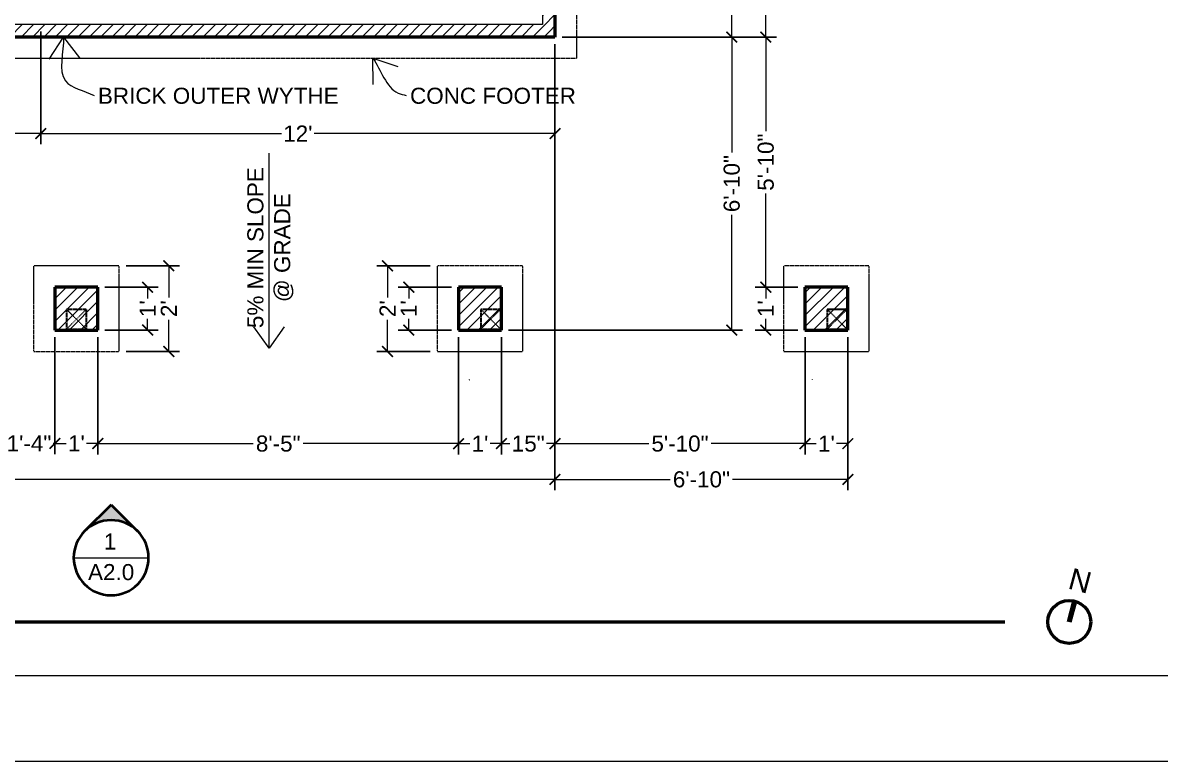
# Model space of a CAD drawing. Header units: inches. Extents: x -4969 to 16721, y 2489 to 24693.
# Drawn here: x 3799 to 4117.5, y 6902.5 to 7109.3 of the extents above; entities that cross this region are included whole.
import ezdxf

# ---------------------------------------------------------------- set-up
doc = ezdxf.new("R2010")
doc.units = ezdxf.units.IN
doc.header["$MEASUREMENT"] = 0
doc.linetypes.add('DASHED2', pattern=[0.375, 0.25, -0.125])
doc.layers.get('0').update_dxf_attribs({"lineweight": 5})
doc.layers.add('0-NPLT', color=1, linetype='Continuous', plot=False)
for name, color, linetype, lineweight in [('1', 1, 'Continuous', 9), ('2', 6, 'Continuous', 20), ('3', 3, 'Continuous', 30), ('5', 4, 'Continuous', 50), ('A-DIMSx', 7, 'Continuous', 9), ('A-LINK', 7, 'Continuous', 40), ('A-TEXTx', 7, 'Continuous', 20)]:
    doc.layers.add(name, color=color, linetype=linetype, lineweight=lineweight)
doc.styles.get("Standard").update_dxf_attribs({"font": 'Arial.ttf'})
doc.dimstyles.get("Standard").update_dxf_attribs({"dimtxt": 3, "dimasz": 2, "dimexe": 0.03125, "dimexo": 0.0625, "dimgap": 0.03125, "dimtad": 0, "dimtoh": 1, "dimdec": 4, "dimlfac": 0.99985, "dimzin": 0, "dimdsep": 46, "dimlunit": 4, "dimtxsty": 'Standard', "dimblk": 'ARCHTICK', "dimblk1": 'ARCHTICK', "dimblk2": 'ARCHTICK', "dimcen": 0.09, "dimclrt": 256, "dimadec": 0, "dimazin": 0, "dimtfac": 1, "dimtdec": 4, "dimtofl": 0, "dimtmove": 0, "dimatfit": 3, "dimfxl": 1, "dimtolj": 1, "dimtzin": 0, "dimarcsym": 0})
pattern_1 = [(45, (3371.9965, 528), (-1.59099026, 1.59099026), [])]

# ---------------------------------------------------------------- blocks, each defined once
blk = doc.blocks.new('BORDER 11X17')
at = {"layer": '0-NPLT', "lineweight": 9, "ltscale": 0.1}
blk.add_lwpolyline([(29864.74, -10461.77), (29048.74, -10461.77), (29048.74, -10989.77), (29864.74, -10989.77), (29864.74, -10461.77)], dxfattribs=at)
blk.add_lwpolyline([(29792.74, -10473.77), (29078.74, -10473.77), (29078.74, -10977.77), (29792.74, -10977.77)], close=True, dxfattribs=at)
blk = doc.blocks.new('_ArchTick')
at = {"color": 0, "linetype": 'ByBlock', "lineweight": 0, "const_width": 0.15}
blk.add_lwpolyline([(-0.5, -0.5), (0.5, 0.5)], dxfattribs=at)
blk = doc.blocks.new('Elevation Callout - 1')
at = {"layer": 'A-LINK', "ltscale": 0.1}
blk.add_hatch(color=152, dxfattribs=at).paths.add_polyline_path([(2031.59, 7377.65), (2039.01, 7370.23), (2046.43, 7377.65, -0.198912), (2039.01, 7374.58, -0.198912)])
at = {"layer": 'A-LINK', "color": 152, "ltscale": 0.1}
for q in [(2031.59, 7377.65), (2046.43, 7377.65)]:
    blk.add_line((2039.01, 7370.23), q, dxfattribs=at)
blk.add_circle((2039.01, 7385.08), 10.5, dxfattribs=at)
blk = doc.blocks.new('*D137')
at = {"layer": 'A-DIMSx', "color": 0, "lineweight": -2, "ltscale": 0.1, "transparency": 16777216}
for p, q in [((3950, 7105.27), (4000.5, 7105.27)), ((3935, 7023.25), (4000.5, 7023.25))]:
    blk.add_line(p, q, dxfattribs=at)
at = {"layer": 'A-DIMSx', "color": 0, "lineweight": 5, "ltscale": 0.1, "transparency": 16777216}
for p, q in [((3997.5, 7105.27), (3997.5, 7073)), ((3997.5, 7023.25), (3997.5, 7055.52))]:
    blk.add_line(p, q, dxfattribs=at)
at = {"layer": 'Defpoints', "color": 0, "ltscale": 0.1, "transparency": 16777216}
for p in [(3948, 7105.27), (3997.5, 7105.27), (3933, 7023.25)]:
    blk.add_point(p, dxfattribs=at)
at = {"layer": 'A-DIMSx', "color": 0, "lineweight": 5, "ltscale": 0.1, "transparency": 16777216, "xscale": 3, "yscale": 3, "zscale": 3}
for p, rotation in [((3997.5, 7105.27), 90), ((3997.5, 7023.25), 270)]:
    blk.add_blockref('_ArchTick', p, dxfattribs=dict(at, rotation=rotation))
at = {"layer": 'A-DIMSx', "ltscale": 0.1, "transparency": 16777216, "insert": (3997.5, 7064.26), "char_height": 4.5, "attachment_point": 5, "rotation": 90}
blk.add_mtext('\\A1;6\'-10"', dxfattribs=at)
blk = doc.blocks.new('*D138')
at = {"layer": 'A-DIMSx', "color": 0, "lineweight": -2, "ltscale": 0.1, "transparency": 16777216}
for p, q in [((3950, 7297.27), (4000.5, 7297.27)), ((3950, 7105.27), (4000.5, 7105.27))]:
    blk.add_line(p, q, dxfattribs=at)
at = {"layer": 'A-DIMSx', "color": 0, "lineweight": 5, "ltscale": 0.1, "transparency": 16777216}
for p, q in [((3997.5, 7297.27), (3997.5, 7205.88)), ((3997.5, 7105.27), (3997.5, 7196.67))]:
    blk.add_line(p, q, dxfattribs=at)
at = {"layer": 'Defpoints', "color": 0, "ltscale": 0.1, "transparency": 16777216}
for p in [(3948, 7297.27), (3948, 7105.27), (3997.5, 7105.27)]:
    blk.add_point(p, dxfattribs=at)
at = {"layer": 'A-DIMSx', "color": 0, "lineweight": 5, "ltscale": 0.1, "transparency": 16777216, "xscale": 3, "yscale": 3, "zscale": 3}
for p, rotation in [((3997.5, 7297.27), 90), ((3997.5, 7105.27), 270)]:
    blk.add_blockref('_ArchTick', p, dxfattribs=dict(at, rotation=rotation))
at = {"layer": 'A-DIMSx', "ltscale": 0.1, "transparency": 16777216, "insert": (3997.5, 7201.27), "char_height": 4.5, "attachment_point": 5, "rotation": 90}
blk.add_mtext("\\A1;16'", dxfattribs=at)
blk = doc.blocks.new('*D146')
at = {"layer": 'A-DIMSx', "color": 0, "lineweight": -2, "ltscale": 0.1, "transparency": 16777216}
for p, q in [((3808, 7021.25), (3808, 6988.51)), ((3792, 6999.4), (3792, 6988.51))]:
    blk.add_line(p, q, dxfattribs=at)
at = {"layer": 'A-DIMSx', "color": 0, "lineweight": 5, "ltscale": 0.1, "transparency": 16777216}
for p, q in [((3792, 6991.51), (3793.95, 6991.51)), ((3808, 6991.51), (3807.49, 6991.51))]:
    blk.add_line(p, q, dxfattribs=at)
at = {"layer": 'Defpoints', "color": 0, "ltscale": 0.1, "transparency": 16777216}
for p in [(3808, 7023.25), (3792, 7001.4), (3808, 6991.51)]:
    blk.add_point(p, dxfattribs=at)
at = {"layer": 'A-DIMSx', "color": 0, "lineweight": 5, "ltscale": 0.1, "transparency": 16777216, "xscale": 3, "yscale": 3, "zscale": 3, "rotation": 180}
blk.add_blockref('_ArchTick', (3792, 6991.51), dxfattribs=at)
at = {"layer": 'A-DIMSx', "color": 0, "lineweight": 5, "ltscale": 0.1, "transparency": 16777216, "xscale": 3, "yscale": 3, "zscale": 3}
blk.add_blockref('_ArchTick', (3808, 6991.51), dxfattribs=at)
at = {"layer": 'A-DIMSx', "ltscale": 0.1, "transparency": 16777216, "insert": (3800.72, 6991.51), "char_height": 4.5, "attachment_point": 5}
blk.add_mtext('\\A1;1\'-4"', dxfattribs=at)
blk = doc.blocks.new('*D147')
at = {"layer": 'A-DIMSx', "color": 0, "lineweight": -2, "ltscale": 0.1, "transparency": 16777216}
for p, q in [((3808, 7021.25), (3808, 6988.51)), ((3820, 7021.25), (3820, 6988.51))]:
    blk.add_line(p, q, dxfattribs=at)
at = {"layer": 'A-DIMSx', "color": 0, "lineweight": 5, "ltscale": 0.1, "transparency": 16777216}
for p, q in [((3808, 6991.51), (3811.14, 6991.51)), ((3820, 6991.51), (3816.86, 6991.51))]:
    blk.add_line(p, q, dxfattribs=at)
at = {"layer": 'Defpoints', "color": 0, "ltscale": 0.1, "transparency": 16777216}
for p in [(3808, 7023.25), (3820, 7023.25), (3820, 6991.51)]:
    blk.add_point(p, dxfattribs=at)
at = {"layer": 'A-DIMSx', "color": 0, "lineweight": 5, "ltscale": 0.1, "transparency": 16777216, "xscale": 3, "yscale": 3, "zscale": 3, "rotation": 180}
blk.add_blockref('_ArchTick', (3808, 6991.51), dxfattribs=at)
at = {"layer": 'A-DIMSx', "color": 0, "lineweight": 5, "ltscale": 0.1, "transparency": 16777216, "xscale": 3, "yscale": 3, "zscale": 3}
blk.add_blockref('_ArchTick', (3820, 6991.51), dxfattribs=at)
at = {"layer": 'A-DIMSx', "ltscale": 0.1, "transparency": 16777216, "insert": (3814, 6991.51), "char_height": 4.5, "attachment_point": 5}
blk.add_mtext("\\A1;1'", dxfattribs=at)
blk = doc.blocks.new('*D148')
at = {"layer": 'A-DIMSx', "color": 0, "lineweight": -2, "ltscale": 0.1, "transparency": 16777216}
for p, q in [((3820, 7021.25), (3820, 6988.44)), ((3921, 7021.25), (3921, 6988.44))]:
    blk.add_line(p, q, dxfattribs=at)
at = {"layer": 'A-DIMSx', "color": 0, "lineweight": 5, "ltscale": 0.1, "transparency": 16777216}
for p, q in [((3820, 6991.44), (3863.51, 6991.44)), ((3921, 6991.44), (3877.48, 6991.44))]:
    blk.add_line(p, q, dxfattribs=at)
at = {"layer": 'Defpoints', "color": 0, "ltscale": 0.1, "transparency": 16777216}
for p in [(3820, 7023.25), (3921, 7023.25), (3921, 6991.44)]:
    blk.add_point(p, dxfattribs=at)
at = {"layer": 'A-DIMSx', "color": 0, "lineweight": 5, "ltscale": 0.1, "transparency": 16777216, "xscale": 3, "yscale": 3, "zscale": 3, "rotation": 180}
blk.add_blockref('_ArchTick', (3820, 6991.44), dxfattribs=at)
at = {"layer": 'A-DIMSx', "color": 0, "lineweight": 5, "ltscale": 0.1, "transparency": 16777216, "xscale": 3, "yscale": 3, "zscale": 3}
blk.add_blockref('_ArchTick', (3921, 6991.44), dxfattribs=at)
at = {"layer": 'A-DIMSx', "ltscale": 0.1, "transparency": 16777216, "insert": (3870.5, 6991.44), "char_height": 4.5, "attachment_point": 5}
blk.add_mtext('\\A1;8\'-5"', dxfattribs=at)
blk = doc.blocks.new('*D149')
at = {"layer": 'A-DIMSx', "color": 0, "lineweight": -2, "ltscale": 0.1, "transparency": 16777216}
for p, q in [((3921, 7021.25), (3921, 6988.44)), ((3933, 7021.25), (3933, 6988.44))]:
    blk.add_line(p, q, dxfattribs=at)
at = {"layer": 'A-DIMSx', "color": 0, "lineweight": 5, "ltscale": 0.1, "transparency": 16777216}
for p, q in [((3921, 6991.44), (3924.14, 6991.44)), ((3933, 6991.44), (3929.86, 6991.44))]:
    blk.add_line(p, q, dxfattribs=at)
at = {"layer": 'Defpoints', "color": 0, "ltscale": 0.1, "transparency": 16777216}
for p in [(3921, 7023.25), (3933, 7023.25), (3933, 6991.44)]:
    blk.add_point(p, dxfattribs=at)
at = {"layer": 'A-DIMSx', "color": 0, "lineweight": 5, "ltscale": 0.1, "transparency": 16777216, "xscale": 3, "yscale": 3, "zscale": 3, "rotation": 180}
blk.add_blockref('_ArchTick', (3921, 6991.44), dxfattribs=at)
at = {"layer": 'A-DIMSx', "color": 0, "lineweight": 5, "ltscale": 0.1, "transparency": 16777216, "xscale": 3, "yscale": 3, "zscale": 3}
blk.add_blockref('_ArchTick', (3933, 6991.44), dxfattribs=at)
at = {"layer": 'A-DIMSx', "ltscale": 0.1, "transparency": 16777216, "insert": (3927, 6991.44), "char_height": 4.5, "attachment_point": 5}
blk.add_mtext("\\A1;1'", dxfattribs=at)
blk = doc.blocks.new('*D150')
at = {"layer": 'A-DIMSx', "color": 0, "lineweight": -2, "ltscale": 0.1, "transparency": 16777216}
for p, q in [((3948, 7103.27), (3948, 6988.44)), ((3933, 7021.25), (3933, 6988.44))]:
    blk.add_line(p, q, dxfattribs=at)
at = {"layer": 'A-DIMSx', "color": 0, "lineweight": 5, "ltscale": 0.1, "transparency": 16777216}
for p, q in [((3933, 6991.44), (3935.37, 6991.44)), ((3948, 6991.44), (3945.62, 6991.44))]:
    blk.add_line(p, q, dxfattribs=at)
at = {"layer": 'Defpoints', "color": 0, "ltscale": 0.1, "transparency": 16777216}
for p in [(3948, 7105.27), (3933, 7023.25), (3948, 6991.44)]:
    blk.add_point(p, dxfattribs=at)
at = {"layer": 'A-DIMSx', "color": 0, "lineweight": 5, "ltscale": 0.1, "transparency": 16777216, "xscale": 3, "yscale": 3, "zscale": 3, "rotation": 180}
blk.add_blockref('_ArchTick', (3933, 6991.44), dxfattribs=at)
at = {"layer": 'A-DIMSx', "color": 0, "lineweight": 5, "ltscale": 0.1, "transparency": 16777216, "xscale": 3, "yscale": 3, "zscale": 3}
blk.add_blockref('_ArchTick', (3948, 6991.44), dxfattribs=at)
at = {"layer": 'A-DIMSx', "ltscale": 0.1, "transparency": 16777216, "insert": (3940.5, 6991.44), "char_height": 4.5, "attachment_point": 5}
blk.add_mtext('\\A1;15"', dxfattribs=at)
blk = doc.blocks.new('*D151')
at = {"layer": 'A-DIMSx', "color": 0, "lineweight": -2, "ltscale": 0.1, "transparency": 16777216}
for p, q in [((3913.09, 7041.25), (3898.12, 7041.25)), ((3913.09, 7017.25), (3898.12, 7017.25))]:
    blk.add_line(p, q, dxfattribs=at)
at = {"layer": 'A-DIMSx', "color": 0, "lineweight": 5, "ltscale": 0.1, "transparency": 16777216}
for p, q in [((3901.12, 7041.25), (3901.12, 7032.36)), ((3901.12, 7017.25), (3901.12, 7026.14))]:
    blk.add_line(p, q, dxfattribs=at)
at = {"layer": 'Defpoints', "color": 0, "ltscale": 0.1, "transparency": 16777216}
for p in [(3901.12, 7041.25), (3915.09, 7041.25), (3915.09, 7017.25)]:
    blk.add_point(p, dxfattribs=at)
at = {"layer": 'A-DIMSx', "color": 0, "lineweight": 5, "ltscale": 0.1, "transparency": 16777216, "xscale": 3, "yscale": 3, "zscale": 3}
for p, rotation in [((3901.12, 7041.25), 90), ((3901.12, 7017.25), 270)]:
    blk.add_blockref('_ArchTick', p, dxfattribs=dict(at, rotation=rotation))
at = {"layer": 'A-DIMSx', "ltscale": 0.1, "transparency": 16777216, "insert": (3901.12, 7029.25), "char_height": 4.5, "attachment_point": 5, "rotation": 90}
blk.add_mtext("\\A1;2'", dxfattribs=at)
blk = doc.blocks.new('*D152')
at = {"layer": 'A-DIMSx', "color": 0, "lineweight": -2, "ltscale": 0.1, "transparency": 16777216}
for p, q in [((3919, 7035.25), (3904.06, 7035.25)), ((3919, 7023.25), (3904.06, 7023.25))]:
    blk.add_line(p, q, dxfattribs=at)
at = {"layer": 'A-DIMSx', "color": 0, "lineweight": 5, "ltscale": 0.1, "transparency": 16777216}
for p, q in [((3907.06, 7035.25), (3907.06, 7032.11)), ((3907.06, 7023.25), (3907.06, 7026.39))]:
    blk.add_line(p, q, dxfattribs=at)
at = {"layer": 'Defpoints', "color": 0, "ltscale": 0.1, "transparency": 16777216}
for p in [(3921, 7035.25), (3907.06, 7023.25), (3921, 7023.25)]:
    blk.add_point(p, dxfattribs=at)
at = {"layer": 'A-DIMSx', "color": 0, "lineweight": 5, "ltscale": 0.1, "transparency": 16777216, "xscale": 3, "yscale": 3, "zscale": 3}
for p, rotation in [((3907.06, 7035.25), 90), ((3907.06, 7023.25), 270)]:
    blk.add_blockref('_ArchTick', p, dxfattribs=dict(at, rotation=rotation))
at = {"layer": 'A-DIMSx', "ltscale": 0.1, "transparency": 16777216, "insert": (3907.06, 7029.25), "char_height": 4.5, "attachment_point": 5, "rotation": 90}
blk.add_mtext("\\A1;1'", dxfattribs=at)
blk = doc.blocks.new('*D153')
at = {"layer": 'A-DIMSx', "color": 0, "lineweight": -2, "ltscale": 0.1, "transparency": 16777216}
for p, q in [((3827.9, 7041.25), (3842.87, 7041.25)), ((3827.9, 7017.25), (3842.87, 7017.25))]:
    blk.add_line(p, q, dxfattribs=at)
at = {"layer": 'A-DIMSx', "color": 0, "lineweight": 5, "ltscale": 0.1, "transparency": 16777216}
for p, q in [((3839.87, 7041.25), (3839.87, 7032.36)), ((3839.87, 7017.25), (3839.87, 7026.14))]:
    blk.add_line(p, q, dxfattribs=at)
at = {"layer": 'Defpoints', "color": 0, "ltscale": 0.1, "transparency": 16777216}
for p in [(3825.9, 7041.25), (3839.87, 7041.25), (3825.9, 7017.25)]:
    blk.add_point(p, dxfattribs=at)
at = {"layer": 'A-DIMSx', "color": 0, "lineweight": 5, "ltscale": 0.1, "transparency": 16777216, "xscale": 3, "yscale": 3, "zscale": 3}
for p, rotation in [((3839.87, 7041.25), 90), ((3839.87, 7017.25), 270)]:
    blk.add_blockref('_ArchTick', p, dxfattribs=dict(at, rotation=rotation))
at = {"layer": 'A-DIMSx', "ltscale": 0.1, "transparency": 16777216, "insert": (3839.87, 7029.25), "char_height": 4.5, "attachment_point": 5, "rotation": 90}
blk.add_mtext("\\A1;2'", dxfattribs=at)
blk = doc.blocks.new('*D154')
at = {"layer": 'A-DIMSx', "color": 0, "lineweight": -2, "ltscale": 0.1, "transparency": 16777216}
for p, q in [((3822, 7035.25), (3836.93, 7035.25)), ((3822, 7023.25), (3836.93, 7023.25))]:
    blk.add_line(p, q, dxfattribs=at)
at = {"layer": 'A-DIMSx', "color": 0, "lineweight": 5, "ltscale": 0.1, "transparency": 16777216}
for p, q in [((3833.93, 7035.25), (3833.93, 7032.11)), ((3833.93, 7023.25), (3833.93, 7026.39))]:
    blk.add_line(p, q, dxfattribs=at)
at = {"layer": 'Defpoints', "color": 0, "ltscale": 0.1, "transparency": 16777216}
for p in [(3820, 7035.25), (3820, 7023.25), (3833.93, 7023.25)]:
    blk.add_point(p, dxfattribs=at)
at = {"layer": 'A-DIMSx', "color": 0, "lineweight": 5, "ltscale": 0.1, "transparency": 16777216, "xscale": 3, "yscale": 3, "zscale": 3}
for p, rotation in [((3833.93, 7035.25), 90), ((3833.93, 7023.25), 270)]:
    blk.add_blockref('_ArchTick', p, dxfattribs=dict(at, rotation=rotation))
at = {"layer": 'A-DIMSx', "ltscale": 0.1, "transparency": 16777216, "insert": (3833.93, 7029.25), "char_height": 4.5, "attachment_point": 5, "rotation": 90}
blk.add_mtext("\\A1;1'", dxfattribs=at)
blk = doc.blocks.new('*D161')
at = {"layer": 'A-DIMSx', "color": 0, "lineweight": -2, "ltscale": 0.1, "transparency": 16777216}
for p, q in [((3708, 7106.77), (3708, 7075.27)), ((3804, 7106.84), (3804, 7075.27))]:
    blk.add_line(p, q, dxfattribs=at)
at = {"layer": 'A-DIMSx', "color": 0, "lineweight": 5, "ltscale": 0.1, "transparency": 16777216}
for p, q in [((3708, 7078.27), (3752.92, 7078.27)), ((3804, 7078.27), (3759.07, 7078.27))]:
    blk.add_line(p, q, dxfattribs=at)
at = {"layer": 'Defpoints', "color": 0, "ltscale": 0.1, "transparency": 16777216}
for p in [(3804, 7108.84), (3708, 7108.77), (3804, 7078.27)]:
    blk.add_point(p, dxfattribs=at)
at = {"layer": 'A-DIMSx', "color": 0, "lineweight": 5, "ltscale": 0.1, "transparency": 16777216, "xscale": 3, "yscale": 3, "zscale": 3, "rotation": 180}
blk.add_blockref('_ArchTick', (3708, 7078.27), dxfattribs=at)
at = {"layer": 'A-DIMSx', "color": 0, "lineweight": 5, "ltscale": 0.1, "transparency": 16777216, "xscale": 3, "yscale": 3, "zscale": 3}
blk.add_blockref('_ArchTick', (3804, 7078.27), dxfattribs=at)
at = {"layer": 'A-DIMSx', "ltscale": 0.1, "transparency": 16777216, "insert": (3756, 7078.27), "char_height": 4.5, "attachment_point": 5}
blk.add_mtext("\\A1;8'", dxfattribs=at)
blk = doc.blocks.new('*D162')
at = {"layer": 'A-DIMSx', "color": 0, "lineweight": -2, "ltscale": 0.1, "transparency": 16777216}
for p, q in [((3804, 7106.77), (3804, 7075.27)), ((3948, 7103.27), (3948, 7075.27))]:
    blk.add_line(p, q, dxfattribs=at)
at = {"layer": 'A-DIMSx', "color": 0, "lineweight": 5, "ltscale": 0.1, "transparency": 16777216}
for p, q in [((3804, 7078.27), (3871.39, 7078.27)), ((3948, 7078.27), (3880.6, 7078.27))]:
    blk.add_line(p, q, dxfattribs=at)
at = {"layer": 'Defpoints', "color": 0, "ltscale": 0.1, "transparency": 16777216}
for p in [(3804, 7108.77), (3948, 7105.27), (3948, 7078.27)]:
    blk.add_point(p, dxfattribs=at)
at = {"layer": 'A-DIMSx', "color": 0, "lineweight": 5, "ltscale": 0.1, "transparency": 16777216, "xscale": 3, "yscale": 3, "zscale": 3, "rotation": 180}
blk.add_blockref('_ArchTick', (3804, 7078.27), dxfattribs=at)
at = {"layer": 'A-DIMSx', "color": 0, "lineweight": 5, "ltscale": 0.1, "transparency": 16777216, "xscale": 3, "yscale": 3, "zscale": 3}
blk.add_blockref('_ArchTick', (3948, 7078.27), dxfattribs=at)
at = {"layer": 'A-DIMSx', "ltscale": 0.1, "transparency": 16777216, "insert": (3876, 7078.27), "char_height": 4.5, "attachment_point": 5}
blk.add_mtext("\\A1;12'", dxfattribs=at)
blk = doc.blocks.new('*D789')
at = {"layer": 'A-DIMSx', "color": 0, "lineweight": -2, "ltscale": 0.25, "transparency": 16777216}
for p, q in [((4016.02, 7136.27), (4004.02, 7136.27)), ((3950, 7105.27), (4010.02, 7105.27))]:
    blk.add_line(p, q, dxfattribs=at)
at = {"layer": 'A-DIMSx', "color": 0, "lineweight": 5, "ltscale": 0.25, "transparency": 16777216}
for p, q in [((4007.02, 7136.27), (4007.02, 7127.79)), ((4007.02, 7105.27), (4007.02, 7113.76))]:
    blk.add_line(p, q, dxfattribs=at)
at = {"layer": 'Defpoints', "color": 0, "ltscale": 0.25, "transparency": 16777216}
for p in [(4018.02, 7136.27), (3948, 7105.27), (4007.02, 7105.27)]:
    blk.add_point(p, dxfattribs=at)
at = {"layer": 'A-DIMSx', "color": 0, "lineweight": 5, "ltscale": 0.25, "transparency": 16777216, "xscale": 3, "yscale": 3, "zscale": 3}
for p, rotation in [((4007.02, 7136.27), 90), ((4007.02, 7105.27), 270)]:
    blk.add_blockref('_ArchTick', p, dxfattribs=dict(at, rotation=rotation))
at = {"layer": 'A-DIMSx', "ltscale": 0.25, "transparency": 16777216, "insert": (4007.02, 7120.77), "char_height": 4.5, "attachment_point": 5, "rotation": 90}
blk.add_mtext('\\A1;2\'-7"', dxfattribs=at)
blk = doc.blocks.new('*D790')
at = {"layer": 'A-DIMSx', "color": 0, "lineweight": -2, "ltscale": 0.25, "transparency": 16777216}
for p, q in [((4016, 7035.25), (4004.02, 7035.25)), ((4016, 7023.25), (4004.02, 7023.25))]:
    blk.add_line(p, q, dxfattribs=at)
at = {"layer": 'A-DIMSx', "color": 0, "lineweight": 5, "ltscale": 0.25, "transparency": 16777216}
for p, q in [((4007.02, 7035.25), (4007.02, 7032.11)), ((4007.02, 7023.25), (4007.02, 7026.39))]:
    blk.add_line(p, q, dxfattribs=at)
at = {"layer": 'Defpoints', "color": 0, "ltscale": 0.25, "transparency": 16777216}
for p in [(4018, 7035.25), (4007.02, 7023.25), (4018, 7023.25)]:
    blk.add_point(p, dxfattribs=at)
at = {"layer": 'A-DIMSx', "color": 0, "lineweight": 5, "ltscale": 0.25, "transparency": 16777216, "xscale": 3, "yscale": 3, "zscale": 3}
for p, rotation in [((4007.02, 7035.25), 90), ((4007.02, 7023.25), 270)]:
    blk.add_blockref('_ArchTick', p, dxfattribs=dict(at, rotation=rotation))
at = {"layer": 'A-DIMSx', "ltscale": 0.25, "transparency": 16777216, "insert": (4007.02, 7029.25), "char_height": 4.5, "attachment_point": 5, "rotation": 90}
blk.add_mtext("\\A1;1'", dxfattribs=at)
blk = doc.blocks.new('*D791')
at = {"layer": 'A-DIMSx', "color": 0, "lineweight": -2, "ltscale": 0.25, "transparency": 16777216}
for p, q in [((3950, 7105.27), (4010.02, 7105.27)), ((4016, 7035.25), (4004.02, 7035.25))]:
    blk.add_line(p, q, dxfattribs=at)
at = {"layer": 'A-DIMSx', "color": 0, "lineweight": 5, "ltscale": 0.25, "transparency": 16777216}
for p, q in [((4007.02, 7105.27), (4007.02, 7078.99)), ((4007.02, 7035.25), (4007.02, 7061.53))]:
    blk.add_line(p, q, dxfattribs=at)
at = {"layer": 'Defpoints', "color": 0, "ltscale": 0.25, "transparency": 16777216}
for p in [(3948, 7105.27), (4007.02, 7035.25), (4018, 7035.25)]:
    blk.add_point(p, dxfattribs=at)
at = {"layer": 'A-DIMSx', "color": 0, "lineweight": 5, "ltscale": 0.25, "transparency": 16777216, "xscale": 3, "yscale": 3, "zscale": 3}
for p, rotation in [((4007.02, 7105.27), 90), ((4007.02, 7035.25), 270)]:
    blk.add_blockref('_ArchTick', p, dxfattribs=dict(at, rotation=rotation))
at = {"layer": 'A-DIMSx', "ltscale": 0.25, "transparency": 16777216, "insert": (4007.02, 7070.26), "char_height": 4.5, "attachment_point": 5, "rotation": 90}
blk.add_mtext('\\A1;5\'-10"', dxfattribs=at)
blk = doc.blocks.new('*D794')
at = {"layer": 'A-DIMSx', "color": 0, "lineweight": -2, "ltscale": 0.25, "transparency": 16777216}
for p, q in [((3948, 7103.27), (3948, 6988.44)), ((4018, 7021.25), (4018, 6988.44))]:
    blk.add_line(p, q, dxfattribs=at)
at = {"layer": 'A-DIMSx', "color": 0, "lineweight": 5, "ltscale": 0.25, "transparency": 16777216}
for p, q in [((3948, 6991.44), (3974.27, 6991.44)), ((4018, 6991.44), (3991.73, 6991.44))]:
    blk.add_line(p, q, dxfattribs=at)
at = {"layer": 'Defpoints', "color": 0, "ltscale": 0.25, "transparency": 16777216}
for p in [(3948, 7105.27), (4018, 7023.25), (4018, 6991.44)]:
    blk.add_point(p, dxfattribs=at)
at = {"layer": 'A-DIMSx', "color": 0, "lineweight": 5, "ltscale": 0.25, "transparency": 16777216, "xscale": 3, "yscale": 3, "zscale": 3, "rotation": 180}
blk.add_blockref('_ArchTick', (3948, 6991.44), dxfattribs=at)
at = {"layer": 'A-DIMSx', "color": 0, "lineweight": 5, "ltscale": 0.25, "transparency": 16777216, "xscale": 3, "yscale": 3, "zscale": 3}
blk.add_blockref('_ArchTick', (4018, 6991.44), dxfattribs=at)
at = {"layer": 'A-DIMSx', "ltscale": 0.25, "transparency": 16777216, "insert": (3983, 6991.44), "char_height": 4.5, "attachment_point": 5}
blk.add_mtext('\\A1;5\'-10"', dxfattribs=at)
blk = doc.blocks.new('*D795')
at = {"layer": 'A-DIMSx', "color": 0, "lineweight": -2, "ltscale": 0.25, "transparency": 16777216}
for p, q in [((4018, 7021.25), (4018, 6988.44)), ((4030, 7021.25), (4030, 6988.44))]:
    blk.add_line(p, q, dxfattribs=at)
at = {"layer": 'A-DIMSx', "color": 0, "lineweight": 5, "ltscale": 0.25, "transparency": 16777216}
for p, q in [((4018, 6991.44), (4021.14, 6991.44)), ((4030, 6991.44), (4026.86, 6991.44))]:
    blk.add_line(p, q, dxfattribs=at)
at = {"layer": 'Defpoints', "color": 0, "ltscale": 0.25, "transparency": 16777216}
for p in [(4018, 7023.25), (4030, 7023.25), (4030, 6991.44)]:
    blk.add_point(p, dxfattribs=at)
at = {"layer": 'A-DIMSx', "color": 0, "lineweight": 5, "ltscale": 0.25, "transparency": 16777216, "xscale": 3, "yscale": 3, "zscale": 3, "rotation": 180}
blk.add_blockref('_ArchTick', (4018, 6991.44), dxfattribs=at)
at = {"layer": 'A-DIMSx', "color": 0, "lineweight": 5, "ltscale": 0.25, "transparency": 16777216, "xscale": 3, "yscale": 3, "zscale": 3}
blk.add_blockref('_ArchTick', (4030, 6991.44), dxfattribs=at)
at = {"layer": 'A-DIMSx', "ltscale": 0.25, "transparency": 16777216, "insert": (4024, 6991.44), "char_height": 4.5, "attachment_point": 5}
blk.add_mtext("\\A1;1'", dxfattribs=at)
blk = doc.blocks.new('*D796')
at = {"layer": 'A-DIMSx', "color": 0, "lineweight": -2, "ltscale": 0.1, "transparency": 16777216}
for p, q in [((3948, 7103.27), (3948, 6978.42)), ((4030, 7021.25), (4030, 6978.42))]:
    blk.add_line(p, q, dxfattribs=at)
at = {"layer": 'A-DIMSx', "color": 0, "lineweight": 5, "ltscale": 0.1, "transparency": 16777216}
for p, q in [((3948, 6981.42), (3980.26, 6981.42)), ((4030, 6981.42), (3997.74, 6981.42))]:
    blk.add_line(p, q, dxfattribs=at)
at = {"layer": 'Defpoints', "color": 0, "ltscale": 0.1, "transparency": 16777216}
for p in [(3948, 7105.27), (4030, 7023.25), (4030, 6981.42)]:
    blk.add_point(p, dxfattribs=at)
at = {"layer": 'A-DIMSx', "color": 0, "lineweight": 5, "ltscale": 0.1, "transparency": 16777216, "xscale": 3, "yscale": 3, "zscale": 3, "rotation": 180}
blk.add_blockref('_ArchTick', (3948, 6981.42), dxfattribs=at)
at = {"layer": 'A-DIMSx', "color": 0, "lineweight": 5, "ltscale": 0.1, "transparency": 16777216, "xscale": 3, "yscale": 3, "zscale": 3}
blk.add_blockref('_ArchTick', (4030, 6981.42), dxfattribs=at)
at = {"layer": 'A-DIMSx', "ltscale": 0.1, "transparency": 16777216, "insert": (3989, 6981.42), "char_height": 4.5, "attachment_point": 5}
blk.add_mtext('\\A1;6\'-10"', dxfattribs=at)
blk = doc.blocks.new('*D822')
at = {"layer": 'A-DIMSx', "color": 0, "lineweight": -2, "ltscale": 0.25, "transparency": 16777216}
for p, q in [((3564, 7103.27), (3564, 6978.42)), ((3948, 7103.27), (3948, 6978.42))]:
    blk.add_line(p, q, dxfattribs=at)
at = {"layer": 'A-DIMSx', "color": 0, "lineweight": 5, "ltscale": 0.25, "transparency": 16777216}
for p, q in [((3564, 6981.42), (3751.18, 6981.42)), ((3948, 6981.42), (3760.81, 6981.42))]:
    blk.add_line(p, q, dxfattribs=at)
at = {"layer": 'Defpoints', "color": 0, "ltscale": 0.25, "transparency": 16777216}
for p in [(3564, 7105.27), (3948, 7105.27), (3564, 6981.42)]:
    blk.add_point(p, dxfattribs=at)
at = {"layer": 'A-DIMSx', "color": 0, "lineweight": 5, "ltscale": 0.25, "transparency": 16777216, "xscale": 3, "yscale": 3, "zscale": 3, "rotation": 180}
blk.add_blockref('_ArchTick', (3564, 6981.42), dxfattribs=at)
at = {"layer": 'A-DIMSx', "color": 0, "lineweight": 5, "ltscale": 0.25, "transparency": 16777216, "xscale": 3, "yscale": 3, "zscale": 3}
blk.add_blockref('_ArchTick', (3948, 6981.42), dxfattribs=at)
at = {"layer": 'A-DIMSx', "ltscale": 0.25, "transparency": 16777216, "insert": (3756, 6981.42), "char_height": 4.5, "attachment_point": 5}
blk.add_mtext("\\A1;32'", dxfattribs=at)

msp = doc.modelspace()

# ---------------------------------------------------------------- hatches: boundary and pattern name
at = {"layer": '1', "ltscale": 0.25}
h = msp.add_hatch(dxfattribs=at)
h.set_pattern_fill('ANSI31', color=256, scale=18, style=0)
h.set_pattern_definition(pattern_1)
h.paths.add_polyline_path([(3947.9965993, 7105.2747155), (3947.9965993, 7297.1809655), (3944.4965993, 7293.6809655), (3944.4965993, 7108.7747155)])
h = msp.add_hatch(dxfattribs=at)
h.set_pattern_fill('ANSI31', color=256, scale=18, style=0)
h.set_pattern_definition(pattern_1)
h.paths.add_polyline_path([(3947.9965993, 7105.2747155), (3944.4965993, 7108.7747155), (3567.4965993, 7108.7747155), (3563.9965993, 7105.2747155)])
h = msp.add_hatch(dxfattribs=at)
h.set_pattern_fill('ANSI31', color=256, scale=18, style=0)
h.set_pattern_definition(pattern_1)
h.paths.add_polyline_path([(3819.9965993, 7023.246602), (3819.9965993, 7035.246602), (3807.9965993, 7035.246602), (3807.9965993, 7023.246602)])
h = msp.add_hatch(dxfattribs=at)
h.set_pattern_fill('ANSI31', color=256, scale=18, style=0)
h.set_pattern_definition(pattern_1)
h.paths.add_polyline_path([(3932.9965993, 7023.246602), (3932.9965993, 7035.246602), (3920.9965993, 7035.246602), (3920.9965993, 7023.246602)])
h = msp.add_hatch(dxfattribs=at)
h.set_pattern_fill('ANSI31', color=256, scale=18, style=0)
h.set_pattern_definition([(45, (3468.9965, 528), (-1.59099026, 1.59099026), [])])
h.paths.add_polyline_path([(4029.9965993, 7023.246602), (4029.9965993, 7035.246602), (4017.9965993, 7035.246602), (4017.9965993, 7023.246602)])

# ---------------------------------------------------------------- linework, layer by layer
at = {"linetype": 'DASHED2', "ltscale": 0.1}
for centre in [(3924.0903493, 7009.3684655), (4020.0903493, 7009.3684655)]:
    msp.add_arc(centre, 0.09375, 180, 270, dxfattribs=at)
at = {"layer": '1', "ltscale": 0.1}
for p, q in [((3944.4965993, 7293.7747155), (3944.4965993, 7108.7747155)), ((3944.4965993, 7108.7747155), (3567.4965993, 7108.7747155))]:
    msp.add_line(p, q, dxfattribs=at)
at = {"layer": '1', "linetype": 'DASHED2', "ltscale": 0.05}
for p, q in [((3811.2465993, 7029.0247155), (3816.7465993, 7023.5247155)), ((3816.7465993, 7029.0247155), (3811.2465993, 7023.5247155)), ((3927.2465993, 7029.0247155), (3932.7465993, 7023.5247155)), ((3932.7465993, 7029.0247155), (3927.2465993, 7023.5247155)), ((4024.2465993, 7029.0247155), (4029.7465993, 7023.5247155)), ((4029.7465993, 7029.0247155), (4024.2465993, 7023.5247155))]:
    msp.add_line(p, q, dxfattribs=at)
at = {"layer": '2', "linetype": 'DASHED2', "ltscale": 0.2}
for p, q in [((3953.9965993, 7303.2747155), (3953.9965993, 7099.2747155)), ((3953.9965993, 7099.2747155), (3557.9965993, 7099.2747155)), ((3801.9965993, 7041.152852), (3801.9965993, 7017.340352)), ((3825.9028493, 7041.246602), (3802.0903493, 7041.246602)), ((3825.9965993, 7017.340352), (3825.9965993, 7041.152852)), ((3914.9965993, 7041.152852), (3914.9965993, 7017.340352)), ((3938.9028493, 7041.246602), (3915.0903493, 7041.246602)), ((3938.9965993, 7017.340352), (3938.9965993, 7041.152852)), ((4011.9965993, 7041.152852), (4011.9965993, 7017.340352)), ((4035.9028493, 7041.246602), (4012.0903493, 7041.246602)), ((4035.9965993, 7017.340352), (4035.9965993, 7041.152852)), ((3802.0903493, 7017.246602), (3825.9028493, 7017.246602)), ((3915.0903493, 7017.246602), (3938.9028493, 7017.246602)), ((4012.0903493, 7017.246602), (4035.9028493, 7017.246602))]:
    msp.add_line(p, q, dxfattribs=at)
at = {"layer": '2', "color": 152, "ltscale": 0.1}
msp.add_line((3813.2286953, 6959.5008975), (3834.2286953, 6959.5008975), dxfattribs=at)
at = {"layer": '3', "linetype": 'DASHED2', "ltscale": 0.1}
for p, q in [((3811.2465993, 7029.0247155), (3811.2465993, 7023.5247155)), ((3816.7465993, 7029.0247155), (3811.2465993, 7029.0247155)), ((3816.7465993, 7029.0247155), (3816.7465993, 7023.5247155)), ((3927.2465993, 7029.0247155), (3927.2465993, 7023.5247155)), ((3932.7465993, 7029.0247155), (3927.2465993, 7029.0247155)), ((3932.7465993, 7029.0247155), (3932.7465993, 7023.5247155)), ((4024.2465993, 7029.0247155), (4024.2465993, 7023.5247155)), ((4029.7465993, 7029.0247155), (4024.2465993, 7029.0247155)), ((4029.7465993, 7029.0247155), (4029.7465993, 7023.5247155)), ((3811.2465993, 7023.5247155), (3816.7465993, 7023.5247155)), ((3927.2465993, 7023.5247155), (3932.7465993, 7023.5247155)), ((4024.2465993, 7023.5247155), (4029.7465993, 7023.5247155))]:
    msp.add_line(p, q, dxfattribs=at)
at = {"layer": '5'}
for p, q in [((3947.9965993, 7297.2747155), (3947.9965993, 7105.2747155)), ((3947.9965993, 7105.2747155), (3563.9965993, 7105.2747155)), ((3819.9965993, 7035.246602), (3807.9965993, 7035.246602)), ((3807.9965993, 7035.246602), (3807.9965993, 7023.246602)), ((3819.9965993, 7035.246602), (3807.9965993, 7035.246602)), ((3807.9965993, 7035.246602), (3807.9965993, 7023.246602)), ((3819.9965993, 7023.246602), (3819.9965993, 7035.246602)), ((3819.9965993, 7023.246602), (3819.9965993, 7035.246602)), ((3932.9965993, 7035.246602), (3920.9965993, 7035.246602)), ((3920.9965993, 7035.246602), (3920.9965993, 7023.246602)), ((3932.9965993, 7035.246602), (3920.9965993, 7035.246602)), ((3920.9965993, 7035.246602), (3920.9965993, 7023.246602)), ((3932.9965993, 7023.246602), (3932.9965993, 7035.246602)), ((3932.9965993, 7023.246602), (3932.9965993, 7035.246602)), ((4029.9965993, 7035.246602), (4017.9965993, 7035.246602)), ((4017.9965993, 7035.246602), (4017.9965993, 7023.246602)), ((4029.9965993, 7035.246602), (4017.9965993, 7035.246602)), ((4017.9965993, 7035.246602), (4017.9965993, 7023.246602)), ((4029.9965993, 7023.246602), (4029.9965993, 7035.246602)), ((4029.9965993, 7023.246602), (4029.9965993, 7035.246602)), ((3807.9965993, 7023.246602), (3819.9965993, 7023.246602)), ((3807.9965993, 7023.246602), (3819.9965993, 7023.246602)), ((3920.9965993, 7023.246602), (3932.9965993, 7023.246602)), ((3920.9965993, 7023.246602), (3932.9965993, 7023.246602)), ((4017.9965993, 7023.246602), (4029.9965993, 7023.246602)), ((4017.9965993, 7023.246602), (4029.9965993, 7023.246602))]:
    msp.add_line(p, q, dxfattribs=at)
at = {"layer": '5', "ltscale": 0.1}
for p, q in [((4091.7551178, 6941.5759949), (4093.3080321, 6947.3715498)), ((4091.9965993, 6941.5112901), (4093.5495135, 6947.3068451)), ((4092.2380807, 6941.4465853), (4093.790995, 6947.2421403)), ((3433.4652443, 6941.5112901), (4073.9965993, 6941.5112901))]:
    msp.add_line(p, q, dxfattribs=at)
msp.add_circle((4091.9965993, 6941.5112901), 6, dxfattribs=at)

# ---------------------------------------------------------------- block references
at = {"ltscale": 0.1, "xscale": 2, "yscale": 2, "zscale": 2}
msp.add_blockref('BORDER 11X17', (-54749.4783869, 28882.0450796), dxfattribs=at)
at = {"color": 152, "ltscale": 0.1, "xscale": -1, "rotation": 180}
msp.add_blockref('Elevation Callout - 1', (1784.718664, 14344.5764811), dxfattribs=at)

# ---------------------------------------------------------------- texts
at = {"ltscale": 0.1, "insert": (4095.0295058, 6953.0506184), "char_height": 6, "width": 11.15057809, "attachment_point": 5, "rotation": 345}
msp.add_mtext('{N}', dxfattribs=at)
at = {"layer": 'A-LINK', "color": 152, "ltscale": 0.1, "attachment_point": 5}
for s, insert, char_height, width in [('{1}', (3823.4185519, 6964.0442485), 4.5, 9.771161836), ('{\\H0.75x;A2.0}', (3823.7244373, 6955.4409333), 6, 9.85131083)]:
    msp.add_mtext(s, dxfattribs=dict(at, insert=insert, char_height=char_height, width=width))
at = {"layer": 'A-TEXTx', "ltscale": 0.1, "char_height": 4.5, "attachment_point": 4}
for s, insert in [('{BRICK OUTER WYTHE}', (3820.019122, 7088.828333)), ('{CONC FOOTER}', (3907.4112594, 7088.828333))]:
    msp.add_mtext(s, dxfattribs=dict(at, insert=insert))
at = {"layer": 'A-TEXTx', "ltscale": 0.5, "insert": (3868.3102361, 7046.3309719), "char_height": 4.5, "attachment_point": 5, "rotation": 90}
msp.add_mtext('{5% MIN SLOPE\\P@ GRADE}', dxfattribs=at)

# ---------------------------------------------------------------- dimensions: what is measured, and where the dimension line sits
at = {"layer": 'A-DIMSx', "ltscale": 0.1}
for base, p1, p2, picture, middle in [((3997.5019133, 7105.2747155), (3947.9965993, 7297.2747155), (3947.9965993, 7105.2747155), '*D138', (3997.5019133, 7201.2747155)), ((3997.5019133, 7105.2747155), (3932.9965993, 7023.246602), (3947.9965993, 7105.2747155), '*D137', (3997.5019133, 7064.2606588)), ((3839.8726238, 7041.246602), (3825.9028493, 7017.246602), (3825.9028493, 7041.246602), '*D153', (3839.8726238, 7029.246602)), ((3901.1205747, 7041.246602), (3915.0903493, 7017.246602), (3915.0903493, 7041.246602), '*D151', (3901.1205747, 7029.246602)), ((3833.9337628, 7023.246602), (3819.9965993, 7035.246602), (3819.9965993, 7023.246602), '*D154', (3833.9337628, 7029.246602)), ((3907.0594358, 7023.246602), (3920.9965993, 7035.246602), (3920.9965993, 7023.246602), '*D152', (3907.0594358, 7029.246602))]:
    dim = msp.add_linear_dim(base=base, p1=p1, p2=p2, angle=90, dimstyle='Standard', override={"dimtxt": 4.5, "dimasz": 3, "dimexe": 3, "dimexo": 2, "dimgap": 1, "dimlfac": -47.9928, "dimlwd": 5}, dxfattribs=at)
    dim.commit()
    dim.dimension.update_dxf_attribs({"geometry": picture, "text_midpoint": middle})
at = {"layer": 'A-DIMSx', "ltscale": 0.25}
for base, p1, p2, picture, middle in [((4007.019846, 7105.2747155), (4018.0247127, 7136.2747155), (3947.9965993, 7105.2747155), '*D789', (4007.019846, 7120.7747155)), ((4007.019846, 7035.246602), (3947.9965993, 7105.2747155), (4017.9965993, 7035.246602), '*D791', (4007.019846, 7070.2606588)), ((4007.019846, 7023.246602), (4017.9965993, 7035.246602), (4017.9965993, 7023.246602), '*D790', (4007.019846, 7029.246602))]:
    dim = msp.add_linear_dim(base=base, p1=p1, p2=p2, angle=90, dimstyle='Standard', override={"dimtxt": 4.5, "dimasz": 3, "dimexe": 3, "dimexo": 2, "dimgap": 1, "dimlfac": -47.9928, "dimtmove": 1, "dimlwd": 5}, dxfattribs=at)
    dim.commit()
    dim.dimension.update_dxf_attribs({"geometry": picture, "text_midpoint": middle})
at = {"layer": 'A-DIMSx', "ltscale": 0.1}
for base, p1, p2, picture, middle in [((3803.9965993, 7078.2728328), (3707.9965993, 7108.7747155), (3803.9965993, 7108.8370089), '*D161', (3755.9965993, 7078.2728328)), ((3947.9965993, 7078.2728328), (3803.9965993, 7108.7747155), (3947.9965993, 7105.2747155), '*D162', (3875.9965993, 7078.2728328)), ((4029.9965993, 6981.4152551), (3947.9965993, 7105.2747155), (4029.9965993, 7023.246602), '*D796', (3988.9965993, 6981.4152551)), ((3819.9965993, 6991.5069459), (3807.9965993, 7023.246602), (3819.9965993, 7023.246602), '*D147', (3813.9965993, 6991.5069459)), ((3920.9965993, 6991.4434183), (3819.9965993, 7023.246602), (3920.9965993, 7023.246602), '*D148', (3870.4965993, 6991.4434183)), ((3932.9965993, 6991.4434183), (3920.9965993, 7023.246602), (3932.9965993, 7023.246602), '*D149', (3926.9965993, 6991.4434183))]:
    dim = msp.add_linear_dim(base=base, p1=p1, p2=p2, dimstyle='Standard', override={"dimtxt": 4.5, "dimasz": 3, "dimexe": 3, "dimexo": 2, "dimgap": 1, "dimlfac": -47.9928, "dimlwd": 5}, dxfattribs=at)
    dim.commit()
    dim.dimension.update_dxf_attribs({"geometry": picture, "text_midpoint": middle})
at = {"layer": 'A-DIMSx', "ltscale": 0.25}
for base, p1, p2, picture, middle in [((3563.9965993, 6981.4152551), (3947.9965993, 7105.2747155), (3563.9965993, 7105.2747155), '*D822', (3755.9965993, 6981.4152551)), ((4017.9965993, 6991.4434183), (3947.9965993, 7105.2747155), (4017.9965993, 7023.246602), '*D794', (3982.9965993, 6991.4434183)), ((4029.9965993, 6991.4434183), (4017.9965993, 7023.246602), (4029.9965993, 7023.246602), '*D795', (4023.9965993, 6991.4434183))]:
    dim = msp.add_linear_dim(base=base, p1=p1, p2=p2, dimstyle='Standard', override={"dimtxt": 4.5, "dimasz": 3, "dimexe": 3, "dimexo": 2, "dimgap": 1, "dimlfac": -47.9928, "dimtmove": 1, "dimlwd": 5}, dxfattribs=at)
    dim.commit()
    dim.dimension.update_dxf_attribs({"geometry": picture, "text_midpoint": middle})
at = {"layer": 'A-DIMSx', "ltscale": 0.1}
dim = msp.add_linear_dim(base=(3947.9965993, 6991.4434183), p1=(3932.9965993, 7023.246602), p2=(3947.9965993, 7105.2747155), text='15"', dimstyle='Standard', override={"dimtxt": 4.5, "dimasz": 3, "dimexe": 3, "dimexo": 2, "dimgap": 1, "dimlfac": -47.9928, "dimlwd": 5}, dxfattribs=at)
dim.commit()
dim.dimension.update_dxf_attribs({"geometry": '*D150', "text_midpoint": (3940.4965993, 6991.4434183)})
dim = msp.add_linear_dim(base=(3807.9965993, 6991.5069459), p1=(3791.9965993, 7001.3997155), p2=(3807.9965993, 7023.246602), dimstyle='Standard', override={"dimtxt": 4.5, "dimasz": 3, "dimexe": 3, "dimexo": 2, "dimgap": 1, "dimlfac": -47.9928, "dimlwd": 5}, dxfattribs=at)
dim.commit()
dim.dimension.update_dxf_attribs({"geometry": '*D146', "text_midpoint": (3800.7172202, 6991.5069459), "dimtype": 160})

# ---------------------------------------------------------------- leaders
at = {"layer": 'A-TEXTx', "path_type": 1}
for points in [[(3810.3537925, 7105.2747155), (3810.8993945, 7093.0504457), (3818.9375525, 7088.9292156)], [(3897.0248732, 7099.4007459), (3904.1166358, 7089.6307264), (3906.3296898, 7088.9292156)]]:
    msp.add_leader(points, dimstyle='Standard', override={"dimasz": 6, "dimgap": 1, "dimldrblk": 'Open90', "dimlwd": -1}, dxfattribs=at)
at = {"layer": 'A-TEXTx'}
msp.add_leader([(3867.9446028, 7018.1694134), (3867.9446028, 7040.2096629), (3867.9446028, 7072.7850726)], dimstyle='Standard', override={"dimasz": 6, "dimldrblk": 'Open90', "dimlwd": -1}, dxfattribs=at)

doc.saveas('drawing.dxf')
